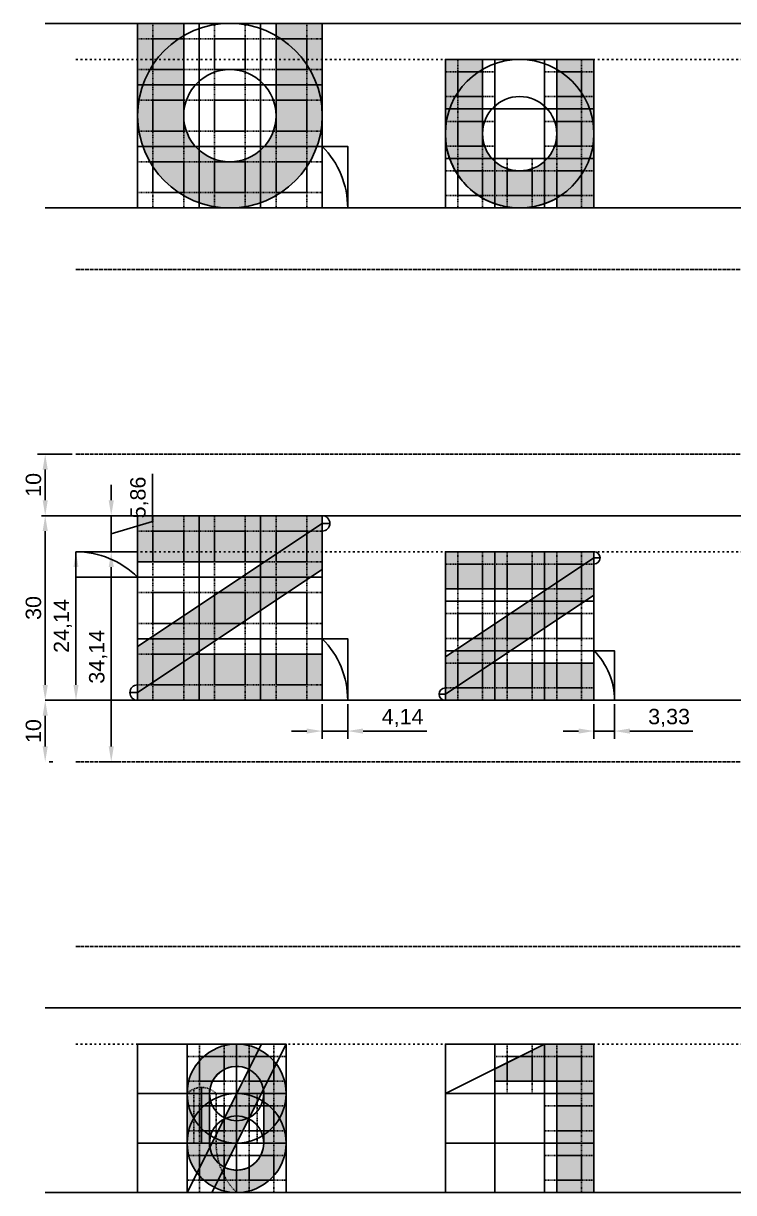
# Model space of a CAD drawing. Header units: millimetres. Extents: x -19 to 3010, y -292 to 470.
# Drawn here: x 806.5 to 921.8, y -80 to 110 of the extents above; entities that cross this region are included whole.
import ezdxf

# ---------------------------------------------------------------- set-up
doc = ezdxf.new("R2010")
doc.units = ezdxf.units.MM
doc.linetypes.add('ACAD_ISO02W100', pattern=[15, 12, -3])
doc.linetypes.add('ACAD_ISO03W100', pattern=[30, 12, -18])
for name, color, linetype in [('GUIDES', 252, 'Continuous'), ('guides_minor', 12, 'Continuous'), ('Lettering', 7, 'Continuous'), ('LINES', 252, 'Continuous'), ('Outlines', 5, 'Continuous')]:
    doc.layers.add(name, color=color, linetype=linetype)
doc.styles.get("Standard").update_dxf_attribs({"font": 'arial.ttf'})
doc.dimstyles.new('ISO-25', dxfattribs={"dimtxt": 2.5, "dimasz": 2.5, "dimexe": 1.25, "dimexo": 0.625, "dimtad": 1, "dimtxsty": 'Standard', "dimcen": 2.5, "dimadec": 0, "dimazin": 0, "dimtfac": 1, "dimtmove": 0, "dimatfit": 3, "dimfxl": 1, "dimarcsym": 0})

# ---------------------------------------------------------------- blocks, each defined once
blk = doc.blocks.new('*D13')
at = {"layer": 'Defpoints', "color": 0, "transparency": 16777216}
for p in [(810.0000000000005, 30.00000000000001), (810.0000000000009, 30.00000000000001), (810.0000000000005, 0)]:
    blk.add_point(p, dxfattribs=at)
at = {"layer": 'guides_minor', "color": 0, "lineweight": -2, "transparency": 16777216}
for p, q in [((810.6250000000005, 30.00000000000001), (811.2500000000009, 30.00000000000001)), ((810.0000000000009, 2.5), (810.0000000000009, 27.50000000000001)), ((810.6250000000005, 1.005076656047946e-16), (811.2500000000009, 2.010153312096649e-16))]:
    blk.add_line(p, q, dxfattribs=at)
at = {"layer": 'guides_minor', "color": 0, "transparency": 16777216}
for points in [[(809.5833333333343, 27.50000000000001), (810.4166666666675, 27.50000000000001), (810.0000000000009, 30.00000000000001)], [(809.5833333333343, 2.5), (810.4166666666675, 2.5), (810.0000000000009, 7.573064690121713e-29)]]:
    blk.add_solid(points, dxfattribs=at)
at = {"layer": 'guides_minor', "color": 0, "transparency": 16777216, "insert": (808.0977148703963, 14.99999999999977), "char_height": 2.5, "attachment_point": 5, "rotation": 90}
blk.add_mtext('30', dxfattribs=at)
blk = doc.blocks.new('*D14')
at = {"layer": 'Defpoints', "color": 0, "transparency": 16777216}
for p in [(810.0000000000009, 40.00000000000001), (815.0000000000005, 40.00000000000001), (810.0000000000005, 30.00000000000001)]:
    blk.add_point(p, dxfattribs=at)
at = {"layer": 'guides_minor', "color": 0, "lineweight": -2, "transparency": 16777216}
for p, q in [((814.3750000000005, 40.00000000000001), (808.7500000000009, 40.00000000000001)), ((810.0000000000009, 32.50000000000001), (810.0000000000009, 37.50000000000001)), ((810.6250000000005, 30.00000000000001), (811.2500000000009, 30.00000000000001))]:
    blk.add_line(p, q, dxfattribs=at)
at = {"layer": 'guides_minor', "color": 0, "transparency": 16777216}
for points in [[(809.5833333333343, 37.50000000000001), (810.4166666666675, 37.50000000000001), (810.0000000000009, 40.00000000000001)], [(809.5833333333343, 32.50000000000001), (810.4166666666675, 32.50000000000001), (810.0000000000009, 30.00000000000001)]]:
    blk.add_solid(points, dxfattribs=at)
at = {"layer": 'guides_minor', "color": 0, "transparency": 16777216, "insert": (808.0985675306964, 34.99999999999978), "char_height": 2.5, "attachment_point": 5, "rotation": 90}
blk.add_mtext('10', dxfattribs=at)
blk = doc.blocks.new('*D15')
at = {"layer": 'Defpoints', "color": 0, "transparency": 16777216}
for p in [(810.0000000000005, 0), (810.0000000000005, -10), (810.0000000000009, -10)]:
    blk.add_point(p, dxfattribs=at)
at = {"layer": 'guides_minor', "color": 0, "lineweight": -2, "transparency": 16777216}
for p, q in [((810.6250000000005, 1.005076656047946e-16), (811.2500000000009, 2.010153312096649e-16)), ((810.0000000000009, -2.5), (810.0000000000009, -7.500000000000003)), ((810.6250000000005, -10), (811.2500000000009, -10))]:
    blk.add_line(p, q, dxfattribs=at)
at = {"layer": 'guides_minor', "color": 0, "transparency": 16777216}
for points in [[(809.5833333333343, -2.5), (810.4166666666675, -2.5), (810.0000000000009, 7.573064690121713e-29)], [(809.5833333333343, -7.500000000000004), (810.4166666666675, -7.500000000000003), (810.0000000000009, -10)]]:
    blk.add_solid(points, dxfattribs=at)
at = {"layer": 'guides_minor', "color": 0, "transparency": 16777216, "insert": (808.0985675306964, -5.00000000000023), "char_height": 2.5, "attachment_point": 5, "rotation": 90}
blk.add_mtext('10', dxfattribs=at)
blk = doc.blocks.new('*D16')
at = {"layer": 'Defpoints', "color": 0, "transparency": 16777216}
for p in [(815.0000000000005, 24.14213562373097), (815.0000000000005, 0), (815.0000000000011, 1.009741958682895e-28)]:
    blk.add_point(p, dxfattribs=at)
at = {"layer": 'guides_minor', "color": 0, "lineweight": -2, "transparency": 16777216}
for p, q in [((815.6250000000005, 24.14213562373097), (816.2500000000011, 24.14213562373097)), ((815.0000000000011, 21.64213562373096), (815.0000000000011, 2.5)), ((815.6250000000005, 1.005076656047946e-16), (816.2500000000011, 2.010153312096901e-16))]:
    blk.add_line(p, q, dxfattribs=at)
at = {"layer": 'guides_minor', "color": 0, "transparency": 16777216}
for points in [[(814.5833333333345, 21.64213562373096), (815.4166666666678, 21.64213562373096), (815.0000000000011, 24.14213562373097)], [(814.5833333333345, 2.5), (815.4166666666678, 2.5), (815.0000000000011, 1.009741958682895e-28)]]:
    blk.add_solid(points, dxfattribs=at)
at = {"layer": 'guides_minor', "color": 0, "transparency": 16777216, "insert": (812.8726125511605, 12.07106781186525), "char_height": 2.5, "attachment_point": 5, "rotation": 90}
blk.add_mtext('24,14', dxfattribs=at)
blk = doc.blocks.new('*D24')
at = {"layer": 'Defpoints', "color": 0, "transparency": 16777216}
for p in [(855, 0), (859.1421356237311, 0), (859.1421356237311, -5.000000000000002)]:
    blk.add_point(p, dxfattribs=at)
at = {"layer": 'guides_minor', "color": 0, "lineweight": -2, "transparency": 16777216}
for p, q in [((855, -0.625), (855, -6.250000000000002)), ((859.1421356237311, -0.625), (859.1421356237311, -6.250000000000002)), ((852.5, -5.000000000000002), (850, -5.000000000000002)), ((855, -5.000000000000002), (859.1421356237311, -5.000000000000002)), ((861.6421356237311, -5.000000000000002), (871.9763784613846, -5.000000000000002))]:
    blk.add_line(p, q, dxfattribs=at)
at = {"layer": 'guides_minor', "color": 0, "transparency": 16777216}
for points in [[(852.5, -4.583333333333335), (852.5, -5.416666666666669), (855, -5.000000000000002)], [(861.6421356237311, -4.583333333333335), (861.6421356237311, -5.416666666666669), (859.1421356237311, -5.000000000000002)]]:
    blk.add_solid(points, dxfattribs=at)
at = {"layer": 'guides_minor', "color": 0, "transparency": 16777216, "insert": (868.0592570425578, -2.87261255115962), "char_height": 2.5, "attachment_point": 5}
blk.add_mtext('4,14', dxfattribs=at)
blk = doc.blocks.new('*D17')
at = {"layer": 'Defpoints', "color": 0, "transparency": 16777216}
for p in [(818.7500000000005, 24.14213562373095), (820.7286191370988, 24.14213562373095), (818.7500000000005, -10)]:
    blk.add_point(p, dxfattribs=at)
at = {"layer": 'guides_minor', "color": 0, "lineweight": -2, "transparency": 16777216}
for p, q in [((819.3750000000005, 24.14213562373095), (821.9786191370988, 24.14213562373095)), ((820.7286191370988, -7.500000000000003), (820.7286191370988, 21.64213562373095)), ((819.3750000000005, -10), (821.9786191370988, -10))]:
    blk.add_line(p, q, dxfattribs=at)
at = {"layer": 'guides_minor', "color": 0, "transparency": 16777216}
for points in [[(820.3119524704322, 21.64213562373095), (821.1452858037654, 21.64213562373095), (820.7286191370988, 24.14213562373095)], [(820.3119524704322, -7.500000000000003), (821.1452858037654, -7.500000000000003), (820.7286191370988, -10)]]:
    blk.add_solid(points, dxfattribs=at)
at = {"layer": 'guides_minor', "color": 0, "transparency": 16777216, "insert": (818.6012316882582, 7.07106781186524), "char_height": 2.5, "attachment_point": 5, "rotation": 90}
blk.add_mtext('34,14', dxfattribs=at)
blk = doc.blocks.new('*D18')
at = {"layer": 'Defpoints', "color": 0, "transparency": 16777216}
for p in [(808.7500000000005, 30.00000000000003), (820.7286191370988, 30.00000000000003), (818.7500000000005, 24.14213562373095)]:
    blk.add_point(p, dxfattribs=at)
at = {"layer": 'guides_minor', "color": 0, "lineweight": -2, "transparency": 16777216}
for p, q in [((827.4232814836199, 29.07946651582184), (827.4232814836199, 36.82162204106058)), ((820.7286191370988, 32.50000000000004), (820.7286191370988, 35.00000000000004)), ((809.3750000000005, 30.00000000000003), (821.9786191370988, 30.00000000000003)), ((820.7286191370988, 24.14213562373095), (820.7286191370988, 30.00000000000003)), ((820.7286191370988, 24.14213562373095), (820.7286191370988, 30.00000000000003)), ((820.7286191370988, 27.07106781186549), (827.4232814836199, 29.07946651582184)), ((819.3750000000005, 24.14213562373095), (821.9786191370988, 24.14213562373095)), ((820.7286191370988, 21.64213562373095), (820.7286191370988, 19.14213562373095))]:
    blk.add_line(p, q, dxfattribs=at)
at = {"layer": 'guides_minor', "color": 0, "transparency": 16777216}
for points in [[(820.3119524704322, 32.50000000000004), (821.1452858037654, 32.50000000000004), (820.7286191370988, 30.00000000000003)], [(820.3119524704322, 21.64213562373095), (821.1452858037654, 21.64213562373095), (820.7286191370988, 24.14213562373095)]]:
    blk.add_solid(points, dxfattribs=at)
at = {"layer": 'guides_minor', "color": 0, "transparency": 16777216, "insert": (825.2958940347793, 32.95054427844097), "char_height": 2.5, "attachment_point": 5, "rotation": 90}
blk.add_mtext('5,86', dxfattribs=at)
blk = doc.blocks.new('*D19')
at = {"layer": 'Defpoints', "color": 0, "transparency": 16777216}
for p in [(899.1421356237311, 0), (902.4754689570643, 0), (902.4754689570643, -5.000000000000002)]:
    blk.add_point(p, dxfattribs=at)
at = {"layer": 'guides_minor', "color": 0, "lineweight": -2, "transparency": 16777216}
for p, q in [((899.1421356237311, -0.625), (899.1421356237311, -6.250000000000002)), ((902.4754689570643, -0.625), (902.4754689570643, -6.250000000000002)), ((896.6421356237311, -5.000000000000002), (894.1421356237311, -5.000000000000002)), ((899.1421356237311, -5.000000000000002), (902.4754689570643, -5.000000000000002)), ((904.9754689570643, -5.000000000000002), (915.2176244823031, -5.000000000000002))]:
    blk.add_line(p, q, dxfattribs=at)
at = {"layer": 'guides_minor', "color": 0, "transparency": 16777216}
for points in [[(896.6421356237311, -4.583333333333335), (896.6421356237311, -5.416666666666669), (899.1421356237311, -5.000000000000002)], [(904.9754689570643, -4.583333333333335), (904.9754689570643, -5.416666666666669), (902.4754689570643, -5.000000000000002)]]:
    blk.add_solid(points, dxfattribs=at)
at = {"layer": 'guides_minor', "color": 0, "transparency": 16777216, "insert": (911.3465467196837, -2.87261255115962), "char_height": 2.5, "attachment_point": 5}
blk.add_mtext('3,33', dxfattribs=at)

msp = doc.modelspace()

# ---------------------------------------------------------------- hatches: boundary and pattern name
at = {"layer": 'Lettering'}
h = msp.add_hatch(color=256, dxfattribs=at)
h.dxf.hatch_style = 1
edge = h.paths.add_edge_path()
edge.add_line((847.5, 110), (847.5, 95))
edge.add_arc((840, 95), 7.5, -180, 0, ccw=False)
edge.add_line((832.5, 95), (832.5, 110))
edge.add_line((832.5, 110), (825, 110))
edge.add_line((825, 110), (825, 95))
edge.add_arc((840, 95), 15, 180, 360)
edge.add_line((855, 95), (855, 110))
edge.add_line((855, 110), (847.5, 110))
h = msp.add_hatch(color=256, dxfattribs=at)
h.dxf.hatch_style = 1
edge = h.paths.add_edge_path()
edge.add_arc((887.0710678118653, 92.07106781186546), 6.035533905932652, -180, 0, ccw=False)
edge.add_line((881.0355339059327, 92.07106781186546), (881.0355339059327, 104.1421356237309))
edge.add_line((881.0355339059327, 104.1421356237309), (875, 104.1421356237309))
edge.add_line((875, 104.1421356237309), (875, 92.07106781186546))
edge.add_arc((887.0710678118654, 92.07106781186546), 12.07106781186542, 180, 300.0000000000003)
edge.add_line((893.1066017177982, 81.61721643598541), (893.1066017177982, 80))
edge.add_line((893.1066017177982, 80), (899.1421356237308, 79.99999999999999))
edge.add_line((899.1421356237308, 79.99999999999999), (899.1421356237308, 104.1421356237309))
edge.add_line((899.1421356237308, 104.1421356237309), (893.106601717798, 104.1421356237309))
edge.add_line((893.106601717798, 104.1421356237309), (893.106601717798, 92.07106781186546))
h = msp.add_hatch(color=256, dxfattribs=at)
h.dxf.hatch_style = 1
h.paths.add_polyline_path([(825, 30), (825, 22.50000000000001), (845.625, 22.50000000000001), (825, 8.750000000000007), (825, -3.552713678800501e-15), (855, 0), (855, 7.500000000000014), (834.375, 7.500000000000014), (855, 21.25), (855, 30)])
h = msp.add_hatch(color=256, dxfattribs=at)
h.dxf.hatch_style = 1
h.paths.add_polyline_path([(875, 24.14213562373095), (875, 18.10660171779818), (891.5977182413151, 18.10660171779818), (875, 7.041456223588231), (875, 0), (899.1421356237311, 0), (899.1421356237311, 6.035533905932767), (882.544417382416, 6.035533905932766), (899.1421356237311, 17.10067940014271), (899.1421356237311, 24.14213562373094)])
h = msp.add_hatch(color=256, dxfattribs=at)
h.dxf.hatch_style = 1
edge = h.paths.add_edge_path(flags=16)
edge.add_line((843.0669435212241, -59.96087004003887), (836.7358493129509, -72.62305845658541))
edge.add_arc((841.0947570824759, -71.95262145875732), 4.410165837163277, 179.9999999999878, 188.744053855265, ccw=False)
edge.add_line((836.6845912453126, -71.95262145875638), (836.6845912453126, -63.90524291751281))
edge.add_arc((841.0945221035221, -63.90511191172234), 4.409930860155358, 63.43145698477741, 180.0017020853898, ccw=False)
edge = h.paths.add_edge_path(flags=16)
edge.add_line((839.1224709616934, -75.89719370034437), (845.4536648520238, -63.23480591968364))
edge.add_arc((841.0947570824982, -63.90524291751179), 4.41016583716396, -1.2221335055073723e-11, 8.744053855264326, ccw=False)
edge.add_line((845.5049229196621, -63.90524291751274), (845.5049229196621, -71.95262145875611))
edge.add_arc((841.0947570824873, -71.9526214587562), 4.410165837174873, -116.56505117707587, 1.0800249583553523e-12, ccw=False)
edge = h.paths.add_edge_path()
edge.add_arc((841.0947570824874, -71.95262145875611), 8.047378541243688, 180, 360)
edge.add_line((849.1421356237311, -71.95262145875611), (849.1421356237311, -63.90524291751254))
edge.add_arc((841.0947570824874, -63.90524291751254), 8.047378541243688, 0, 180)
edge.add_line((833.0473785412437, -63.90524291751254), (833.0473785412437, -71.95262145875611))
h = msp.add_hatch(color=256, dxfattribs=at)
h.dxf.hatch_style = 1
h.paths.add_polyline_path([(883.0473785412436, -61.89339828220182), (883.0473785412437, -59.8815536468909), (891.0947570824874, -55.85786437626905), (899.1421356237311, -55.85786437626905), (899.1421356237311, -80), (893.1066017177982, -80), (893.1066017177981, -61.89339828220182)])
edge = h.paths.add_edge_path(flags=17)
edge.add_line((883.0473785412437, -61.89339828220182), (891.0947570824874, -61.89339828220182))

# ---------------------------------------------------------------- linework, layer by layer
at = {"layer": 'GUIDES', "linetype": 'ACAD_ISO02W100', "ltscale": 0.005}
for p, q in [((827.5, 100), (827.5, 110)), ((832.5, 100), (832.5, 110)), ((837.5, 100), (837.5, 110)), ((842.5, 100), (842.5, 110)), ((847.5, 100), (847.5, 110)), ((852.5, 100), (852.5, 110)), ((825, 107.5), (835, 107.5)), ((835, 107.5), (845, 107.5)), ((845, 107.5), (855, 107.5)), ((877.0118446353108, 96.09475708248726), (877.0118446353108, 104.142135623731)), ((881.0355339059327, 96.09475708248726), (881.0355339059327, 104.142135623731)), ((893.106601717798, 96.09475708248726), (893.106601717798, 104.142135623731)), ((897.1302909884198, 96.09475708248726), (897.1302909884198, 104.142135623731)), ((825, 102.5), (835, 102.5)), ((835, 102.5), (845, 102.5)), ((845, 102.5), (855, 102.5)), ((875, 102.13029098842), (883.0473785412437, 102.13029098842)), ((891.0947570824871, 102.13029098842), (899.1421356237308, 102.13029098842)), ((827.5, 90), (827.5, 100)), ((832.5, 90), (832.5, 100)), ((837.5, 90), (837.5, 100)), ((842.5, 90), (842.5, 100)), ((847.5, 90), (847.5, 100)), ((852.5, 90), (852.5, 100)), ((825, 97.5), (835, 97.5)), ((835, 97.5), (845, 97.5)), ((845, 97.5), (855, 97.5)), ((875, 98.10660171779818), (883.0473785412437, 98.10660171779818)), ((891.0947570824871, 98.10660171779818), (899.1421356237308, 98.10660171779818)), ((877.0118446353107, 88.04737854124357), (877.0118446353107, 96.09475708248726)), ((881.0355339059325, 88.04737854124357), (881.0355339059325, 96.09475708248726)), ((893.1066017177982, 88.04737854124357), (893.1066017177982, 96.09475708248726)), ((897.13029098842, 88.04737854124357), (897.13029098842, 96.09475708248726)), ((874.9999999999999, 94.08291244717634), (883.0473785412436, 94.08291244717634)), ((891.0947570824874, 94.08291244717634), (899.1421356237311, 94.08291244717634)), ((825, 92.5), (835, 92.5)), ((835, 92.5), (845, 92.5)), ((845, 92.5), (855, 92.5)), ((827.5, 80), (827.5, 90)), ((832.5, 80), (832.5, 90)), ((837.5, 80), (837.5, 90)), ((842.5, 80), (842.5, 90)), ((847.4999999999998, 80), (847.4999999999998, 90)), ((852.4999999999998, 80), (852.4999999999998, 90)), ((874.9999999999999, 90.0592231765545), (883.0473785412436, 90.0592231765545)), ((891.0947570824874, 90.0592231765545), (899.1421356237311, 90.0592231765545)), ((825, 87.5), (835, 87.5)), ((835, 87.5), (845, 87.5)), ((844.9999999999998, 87.5), (854.9999999999998, 87.5)), ((877.0118446353108, 80), (877.0118446353108, 88.04737854124369)), ((881.0355339059327, 80), (881.0355339059327, 88.04737854124369)), ((885.0592231765545, 80), (885.0592231765545, 88.04737854124369)), ((889.0829124471763, 80), (889.0829124471763, 88.04737854124369)), ((893.1066017177982, 80), (893.1066017177982, 88.04737854124369)), ((897.13029098842, 80), (897.13029098842, 88.04737854124369)), ((875, 86.03553390593277), (883.0473785412437, 86.03553390593277)), ((883.0473785412437, 86.03553390593277), (891.0947570824874, 86.03553390593277)), ((891.0947570824874, 86.03553390593277), (899.1421356237311, 86.03553390593277)), ((825, 82.5), (835, 82.5)), ((835, 82.5), (845, 82.5)), ((844.9999999999998, 82.5), (854.9999999999998, 82.5)), ((875, 82.01184463531092), (883.0473785412437, 82.01184463531092)), ((883.0473785412437, 82.01184463531092), (891.0947570824874, 82.01184463531092)), ((891.0947570824874, 82.01184463531092), (899.1421356237311, 82.01184463531092)), ((827.5, 20.00000000000001), (827.5, 30.00000000000001)), ((832.5, 20.00000000000001), (832.5, 30.00000000000001)), ((837.5, 20.00000000000001), (837.5, 30.00000000000001)), ((842.5, 20.00000000000001), (842.5, 30.00000000000001)), ((847.5, 20.00000000000001), (847.5, 30.00000000000001)), ((852.5, 20.00000000000001), (852.5, 30.00000000000001)), ((825, 27.50000000000001), (835, 27.50000000000001)), ((835, 27.50000000000001), (845, 27.50000000000001)), ((845, 27.50000000000001), (855, 27.50000000000001)), ((877.0118446353108, 16.09475708248726), (877.0118446353108, 24.14213562373095)), ((881.0355339059327, 16.09475708248726), (881.0355339059327, 24.14213562373095)), ((885.0592231765545, 16.09475708248726), (885.0592231765545, 24.14213562373095)), ((889.0829124471763, 16.09475708248726), (889.0829124471763, 24.14213562373095)), ((893.1066017177982, 16.09475708248726), (893.1066017177982, 24.14213562373095)), ((897.13029098842, 16.09475708248726), (897.13029098842, 24.14213562373095)), ((825, 22.50000000000001), (835, 22.50000000000001)), ((835, 22.50000000000001), (845, 22.50000000000001)), ((845, 22.50000000000001), (855, 22.50000000000001)), ((875, 22.13029098842003), (883.0473785412437, 22.13029098842003)), ((883.0473785412437, 22.13029098842003), (891.0947570824874, 22.13029098842003)), ((891.0947570824874, 22.13029098842003), (899.1421356237311, 22.13029098842003)), ((827.5, 10.00000000000001), (827.5, 20.00000000000001)), ((832.5, 10.00000000000001), (832.5, 20.00000000000001)), ((837.5, 10.00000000000001), (837.5, 20.00000000000001)), ((842.5, 10.00000000000001), (842.5, 20.00000000000001)), ((847.5, 10.00000000000001), (847.5, 20.00000000000001)), ((852.5, 10.00000000000001), (852.5, 20.00000000000001)), ((825, 17.50000000000001), (835, 17.50000000000001)), ((835, 17.50000000000001), (845, 17.50000000000001)), ((845, 17.50000000000001), (855, 17.50000000000001)), ((875, 18.10660171779818), (883.0473785412437, 18.10660171779818)), ((883.0473785412437, 18.10660171779818), (891.0947570824874, 18.10660171779818)), ((891.0947570824874, 18.10660171779818), (899.1421356237311, 18.10660171779818)), ((877.0118446353107, 8.047378541243575), (877.0118446353107, 16.09475708248726)), ((881.0355339059325, 8.047378541243575), (881.0355339059325, 16.09475708248726)), ((885.0592231765545, 8.047378541243575), (885.0592231765545, 16.09475708248726)), ((889.0829124471763, 8.047378541243575), (889.0829124471763, 16.09475708248726)), ((893.1066017177982, 8.047378541243575), (893.1066017177982, 16.09475708248726)), ((897.13029098842, 8.047378541243575), (897.13029098842, 16.09475708248726)), ((874.9999999999999, 14.08291244717634), (883.0473785412436, 14.08291244717634)), ((883.0473785412437, 14.08291244717634), (891.0947570824874, 14.08291244717634)), ((891.0947570824874, 14.08291244717634), (899.1421356237311, 14.08291244717634)), ((825, 12.50000000000001), (835, 12.50000000000001)), ((835, 12.50000000000001), (845, 12.50000000000001)), ((845, 12.50000000000001), (855, 12.50000000000001)), ((827.5, 1.4210854715202e-14), (827.5, 10.00000000000001)), ((832.5, 1.4210854715202e-14), (832.5, 10.00000000000001)), ((837.5, 1.4210854715202e-14), (837.5, 10.00000000000001)), ((842.5, 1.4210854715202e-14), (842.5, 10.00000000000001)), ((847.5, 1.4210854715202e-14), (847.5, 10.00000000000001)), ((852.5, 1.4210854715202e-14), (852.5, 10.00000000000001)), ((874.9999999999999, 10.0592231765545), (883.0473785412436, 10.0592231765545)), ((883.0473785412437, 10.0592231765545), (891.0947570824874, 10.0592231765545)), ((891.0947570824874, 10.0592231765545), (899.1421356237311, 10.0592231765545)), ((877.0118446353108, 0), (877.0118446353108, 8.047378541243688)), ((881.0355339059327, 0), (881.0355339059327, 8.047378541243688)), ((885.0592231765545, 0), (885.0592231765545, 8.047378541243688)), ((889.0829124471763, 0), (889.0829124471763, 8.047378541243688)), ((893.1066017177982, 0), (893.1066017177982, 8.047378541243688)), ((897.13029098842, 0), (897.13029098842, 8.047378541243688)), ((825, 7.500000000000014), (835, 7.500000000000014)), ((835, 7.500000000000014), (845, 7.500000000000014)), ((845, 7.500000000000014), (855, 7.500000000000014)), ((875, 6.035533905932766), (883.0473785412437, 6.035533905932766)), ((883.0473785412437, 6.035533905932766), (891.0947570824874, 6.035533905932766)), ((891.0947570824874, 6.035533905932766), (899.1421356237311, 6.035533905932766)), ((825, 2.500000000000014), (835, 2.500000000000014)), ((835, 2.500000000000014), (845, 2.500000000000014)), ((845, 2.500000000000014), (855, 2.500000000000014)), ((875, 2.011844635310922), (883.0473785412437, 2.011844635310922)), ((883.0473785412437, 2.011844635310922), (891.0947570824874, 2.011844635310922)), ((891.0947570824874, 2.011844635310922), (899.1421356237311, 2.011844635310922)), ((835.0592231765545, -63.90524291751274), (835.0592231765545, -55.85786437626905)), ((839.0829124471763, -63.90524291751274), (839.0829124471763, -55.85786437626905)), ((843.1066017177982, -63.90524291751279), (843.1066017177982, -55.85786437626911)), ((847.13029098842, -63.90524291751279), (847.13029098842, -55.85786437626911)), ((885.0592231765545, -63.90524291751274), (885.0592231765545, -55.85786437626905)), ((889.0829124471763, -63.90524291751274), (889.0829124471763, -55.85786437626905)), ((893.1066017177982, -63.90524291751274), (893.1066017177982, -55.85786437626905)), ((897.13029098842, -63.90524291751274), (897.13029098842, -55.85786437626905)), ((833.0473785412437, -57.86970901157997), (841.0947570824874, -57.86970901157997)), ((841.0947570824874, -57.86970901158003), (849.1421356237311, -57.86970901158003)), ((883.0473785412437, -57.86970901157997), (891.0947570824874, -57.86970901157997)), ((891.0947570824874, -57.86970901157997), (899.1421356237311, -57.86970901157997)), ((833.0473785412437, -61.89339828220182), (841.0947570824874, -61.89339828220182)), ((841.0947570824874, -61.89339828220187), (849.1421356237311, -61.89339828220187)), ((883.0473785412437, -61.89339828220182), (891.0947570824874, -61.89339828220182)), ((891.0947570824874, -61.89339828220182), (899.1421356237311, -61.89339828220182)), ((835.0592231765545, -71.95262145875643), (835.0592231765545, -63.90524291751274)), ((839.0829124471763, -71.95262145875643), (839.0829124471763, -63.90524291751274)), ((843.106601717798, -71.95262145875643), (843.106601717798, -63.90524291751274)), ((847.1302909884198, -71.95262145875643), (847.1302909884198, -63.90524291751274)), ((893.1066017177982, -71.95262145875643), (893.1066017177982, -63.90524291751274)), ((897.13029098842, -71.95262145875643), (897.13029098842, -63.90524291751274)), ((833.0473785412437, -65.91708755282366), (841.0947570824874, -65.91708755282366)), ((841.0947570824871, -65.91708755282366), (849.1421356237308, -65.91708755282366)), ((891.0947570824874, -65.91708755282366), (899.1421356237311, -65.91708755282366)), ((833.0473785412437, -69.9407768234455), (841.0947570824874, -69.9407768234455)), ((841.0947570824871, -69.9407768234455), (849.1421356237308, -69.9407768234455)), ((891.0947570824874, -69.9407768234455), (899.1421356237311, -69.9407768234455)), ((835.0592231765545, -80), (835.0592231765545, -71.95262145875631)), ((839.0829124471763, -80), (839.0829124471763, -71.95262145875631)), ((843.1066017177982, -80.00000000000006), (843.1066017177982, -71.95262145875637)), ((847.13029098842, -80.00000000000006), (847.13029098842, -71.95262145875637)), ((893.1066017177982, -80.00000000000006), (893.1066017177982, -71.95262145875637)), ((897.13029098842, -80.00000000000006), (897.13029098842, -71.95262145875637)), ((833.0473785412437, -73.96446609406723), (841.0947570824874, -73.96446609406723)), ((841.0947570824874, -73.96446609406729), (849.1421356237311, -73.96446609406729)), ((891.0947570824874, -73.96446609406729), (899.1421356237311, -73.96446609406729)), ((833.0473785412437, -77.98815536468908), (841.0947570824874, -77.98815536468908)), ((841.0947570824874, -77.98815536468913), (849.1421356237311, -77.98815536468913)), ((891.0947570824874, -77.98815536468913), (899.1421356237311, -77.98815536468913))]:
    msp.add_line(p, q, dxfattribs=at)
at = {"layer": 'GUIDES'}
for points in [[(825, 100), (835, 100), (835, 110), (825, 110)], [(835, 100), (845, 100), (845, 110), (835, 110)], [(845, 100), (855, 100), (855, 110), (845, 110)], [(827.5, 102.5), (832.5, 102.5), (832.5, 107.5), (827.5, 107.5)], [(837.5, 102.5), (842.5, 102.5), (842.5, 107.5), (837.5, 107.5)], [(847.5, 102.5), (852.5, 102.5), (852.5, 107.5), (847.5, 107.5)], [(875, 96.09475708248726), (883.0473785412437, 96.09475708248726), (883.0473785412437, 104.142135623731), (875, 104.142135623731)], [(883.0473785412437, 96.09475708248726), (891.0947570824874, 96.09475708248726), (891.0947570824874, 104.142135623731), (883.0473785412437, 104.142135623731)], [(891.0947570824874, 96.09475708248726), (899.1421356237311, 96.09475708248726), (899.1421356237311, 104.142135623731), (891.0947570824874, 104.142135623731)], [(877.0118446353108, 98.10660171779818), (881.0355339059327, 98.10660171779818), (881.0355339059327, 102.13029098842), (877.0118446353108, 102.13029098842)], [(893.106601717798, 98.10660171779818), (897.1302909884198, 98.10660171779818), (897.1302909884198, 102.13029098842), (893.106601717798, 102.13029098842)], [(825, 90), (835, 90), (835, 100), (825, 100)], [(835, 90), (845, 90), (845, 100), (835, 100)], [(845, 90), (855, 90), (855, 100), (845, 100)], [(827.5, 92.5), (832.5, 92.5), (832.5, 97.5), (827.5, 97.5)], [(837.5, 92.5), (842.5, 92.5), (842.5, 97.5), (837.5, 97.5)], [(847.5, 92.5), (852.5, 92.5), (852.5, 97.5), (847.5, 97.5)], [(875, 88.04737854124369), (883.0473785412437, 88.04737854124369), (883.0473785412437, 96.09475708248726), (875, 96.09475708248726)], [(883.0473785412437, 88.04737854124369), (891.0947570824874, 88.04737854124369), (891.0947570824874, 96.09475708248726), (883.0473785412437, 96.09475708248726)], [(891.0947570824874, 88.04737854124369), (899.1421356237311, 88.04737854124369), (899.1421356237311, 96.09475708248726), (891.0947570824874, 96.09475708248726)], [(877.0118446353107, 90.0592231765545), (881.0355339059325, 90.0592231765545), (881.0355339059325, 94.08291244717634), (877.0118446353107, 94.08291244717634)], [(893.1066017177982, 90.0592231765545), (897.13029098842, 90.0592231765545), (897.13029098842, 94.08291244717634), (893.1066017177982, 94.08291244717634)], [(825, 80), (835, 80), (835, 90), (825, 90)], [(835, 80), (845, 80), (845, 90), (835, 90)], [(845, 80), (855, 80), (855, 90), (845, 90)], [(859.1421356237311, 80), (855, 80), (855, 90), (859.1421356237311, 90)], [(827.5, 82.5), (832.5, 82.5), (832.5, 87.5), (827.5, 87.5)], [(837.5, 82.5), (842.5, 82.5), (842.5, 87.5), (837.5, 87.5)], [(847.4999999999998, 82.5), (852.4999999999998, 82.5), (852.4999999999998, 87.5), (847.4999999999998, 87.5)], [(875, 80), (883.0473785412437, 80), (883.0473785412437, 88.04737854124369), (875, 88.04737854124369)], [(883.0473785412437, 80), (891.0947570824874, 80), (891.0947570824874, 88.04737854124369), (883.0473785412437, 88.04737854124369)], [(891.0947570824874, 80), (899.1421356237311, 80), (899.1421356237311, 88.04737854124369), (891.0947570824874, 88.04737854124369)], [(877.0118446353108, 82.01184463531092), (881.0355339059327, 82.01184463531092), (881.0355339059327, 86.03553390593277), (877.0118446353108, 86.03553390593277)], [(885.0592231765545, 82.01184463531092), (889.0829124471763, 82.01184463531092), (889.0829124471763, 86.03553390593277), (885.0592231765545, 86.03553390593277)], [(893.1066017177982, 82.01184463531092), (897.13029098842, 82.01184463531092), (897.13029098842, 86.03553390593277), (893.1066017177982, 86.03553390593277)], [(825, 20), (835, 20), (835, 30), (825, 30)], [(835, 20), (845, 20), (845, 30), (835, 30)], [(845, 20), (855, 20), (855, 30), (845, 30)], [(827.5, 22.50000000000001), (832.5, 22.50000000000001), (832.5, 27.50000000000001), (827.5, 27.50000000000001)], [(837.5, 22.50000000000001), (842.5, 22.50000000000001), (842.5, 27.50000000000001), (837.5, 27.50000000000001)], [(847.5, 22.50000000000001), (852.5, 22.50000000000001), (852.5, 27.50000000000001), (847.5, 27.50000000000001)], [(875, 16.09475708248726), (883.0473785412437, 16.09475708248726), (883.0473785412437, 24.14213562373095), (875, 24.14213562373095)], [(883.0473785412437, 16.09475708248726), (891.0947570824874, 16.09475708248726), (891.0947570824874, 24.14213562373095), (883.0473785412437, 24.14213562373095)], [(891.0947570824874, 16.09475708248726), (899.1421356237311, 16.09475708248726), (899.1421356237311, 24.14213562373095), (891.0947570824874, 24.14213562373095)], [(877.0118446353108, 18.10660171779818), (881.0355339059327, 18.10660171779818), (881.0355339059327, 22.13029098842003), (877.0118446353108, 22.13029098842003)], [(885.0592231765545, 18.10660171779818), (889.0829124471763, 18.10660171779818), (889.0829124471763, 22.13029098842003), (885.0592231765545, 22.13029098842003)], [(893.1066017177982, 18.10660171779818), (897.13029098842, 18.10660171779818), (897.13029098842, 22.13029098842003), (893.1066017177982, 22.13029098842003)], [(825, 10), (835, 10), (835, 20), (825, 20)], [(835, 10), (845, 10), (845, 20), (835, 20)], [(845, 10), (855, 10), (855, 20), (845, 20)], [(827.5, 12.50000000000001), (832.5, 12.50000000000001), (832.5, 17.50000000000001), (827.5, 17.50000000000001)], [(837.5, 12.50000000000001), (842.5, 12.50000000000001), (842.5, 17.50000000000001), (837.5, 17.50000000000001)], [(847.5, 12.50000000000001), (852.5, 12.50000000000001), (852.5, 17.50000000000001), (847.5, 17.50000000000001)], [(875, 8.047378541243688), (883.0473785412437, 8.047378541243688), (883.0473785412437, 16.09475708248726), (875, 16.09475708248726)], [(883.0473785412437, 8.047378541243688), (891.0947570824874, 8.047378541243688), (891.0947570824874, 16.09475708248726), (883.0473785412437, 16.09475708248726)], [(891.0947570824874, 8.047378541243688), (899.1421356237311, 8.047378541243688), (899.1421356237311, 16.09475708248726), (891.0947570824874, 16.09475708248726)], [(877.0118446353107, 10.0592231765545), (881.0355339059325, 10.0592231765545), (881.0355339059325, 14.08291244717634), (877.0118446353107, 14.08291244717634)], [(885.0592231765545, 10.0592231765545), (889.0829124471763, 10.0592231765545), (889.0829124471763, 14.08291244717634), (885.0592231765545, 14.08291244717634)], [(893.1066017177982, 10.0592231765545), (897.13029098842, 10.0592231765545), (897.13029098842, 14.08291244717634), (893.1066017177982, 14.08291244717634)], [(825, 0), (835, 0), (835, 10), (825, 10)], [(835, 0), (845, 0), (845, 10), (835, 10)], [(845, 0), (855, 0), (855, 10), (845, 10)], [(859.1421356237311, 0), (855, 0), (855, 10), (859.1421356237311, 10)], [(875, 0), (883.0473785412437, 0), (883.0473785412437, 8.047378541243688), (875, 8.047378541243688)], [(883.0473785412437, 0), (891.0947570824874, 0), (891.0947570824874, 8.047378541243688), (883.0473785412437, 8.047378541243688)], [(891.0947570824874, 0), (899.1421356237311, 0), (899.1421356237311, 8.047378541243688), (891.0947570824874, 8.047378541243688)], [(902.4754689570643, 0), (899.1421356237311, 0), (899.1421356237311, 8.047378541243688), (902.4754689570643, 8.047378541243688)], [(827.5, 2.500000000000014), (832.5, 2.500000000000014), (832.5, 7.500000000000014), (827.5, 7.500000000000014)], [(837.5, 2.500000000000014), (842.5, 2.500000000000014), (842.5, 7.500000000000014), (837.5, 7.500000000000014)], [(847.5, 2.500000000000014), (852.5, 2.500000000000014), (852.5, 7.500000000000014), (847.5, 7.500000000000014)], [(877.0118446353108, 2.011844635310922), (881.0355339059327, 2.011844635310922), (881.0355339059327, 6.035533905932766), (877.0118446353108, 6.035533905932766)], [(885.0592231765545, 2.011844635310922), (889.0829124471763, 2.011844635310922), (889.0829124471763, 6.035533905932766), (885.0592231765545, 6.035533905932766)], [(893.1066017177982, 2.011844635310922), (897.13029098842, 2.011844635310922), (897.13029098842, 6.035533905932766), (893.1066017177982, 6.035533905932766)], [(825, -63.90524291751274), (833.0473785412437, -63.90524291751274), (833.0473785412437, -55.85786437626905), (825, -55.85786437626905)], [(833.0473785412437, -63.90524291751274), (841.0947570824874, -63.90524291751274), (841.0947570824874, -55.85786437626905), (833.0473785412437, -55.85786437626905)], [(841.0947570824874, -63.90524291751274), (849.1421356237311, -63.90524291751274), (849.1421356237311, -55.85786437626905), (841.0947570824874, -55.85786437626905)], [(875, -63.90524291751274), (883.0473785412437, -63.90524291751274), (883.0473785412437, -55.85786437626905), (875, -55.85786437626905)], [(883.0473785412437, -63.90524291751274), (891.0947570824874, -63.90524291751274), (891.0947570824874, -55.85786437626905), (883.0473785412437, -55.85786437626905)], [(891.0947570824874, -63.90524291751274), (899.1421356237311, -63.90524291751274), (899.1421356237311, -55.85786437626905), (891.0947570824874, -55.85786437626905)], [(835.0592231765545, -61.89339828220182), (839.0829124471763, -61.89339828220182), (839.0829124471763, -57.86970901157997), (835.0592231765545, -57.86970901157997)], [(843.1066017177982, -61.89339828220187), (847.13029098842, -61.89339828220187), (847.13029098842, -57.86970901158003), (843.1066017177982, -57.86970901158003)], [(885.0592231765545, -61.89339828220182), (889.0829124471763, -61.89339828220182), (889.0829124471763, -57.86970901157997), (885.0592231765545, -57.86970901157997)], [(893.1066017177982, -61.89339828220182), (897.13029098842, -61.89339828220182), (897.13029098842, -57.86970901157997), (893.1066017177982, -57.86970901157997)], [(825, -71.95262145875631), (833.0473785412437, -71.95262145875631), (833.0473785412437, -63.90524291751274), (825, -63.90524291751274)], [(833.0473785412437, -71.95262145875631), (841.0947570824874, -71.95262145875631), (841.0947570824874, -63.90524291751274), (833.0473785412437, -63.90524291751274)], [(841.0947570824874, -71.95262145875631), (849.1421356237311, -71.95262145875631), (849.1421356237311, -63.90524291751274), (841.0947570824874, -63.90524291751274)], [(875, -71.95262145875631), (883.0473785412437, -71.95262145875631), (883.0473785412437, -63.90524291751274), (875, -63.90524291751274)], [(883.0473785412437, -71.95262145875631), (891.0947570824874, -71.95262145875631), (891.0947570824874, -63.90524291751274), (883.0473785412437, -63.90524291751274)], [(891.0947570824874, -71.95262145875631), (899.1421356237311, -71.95262145875631), (899.1421356237311, -63.90524291751274), (891.0947570824874, -63.90524291751274)], [(835.0592231765545, -69.9407768234455), (839.0829124471763, -69.9407768234455), (839.0829124471763, -65.91708755282366), (835.0592231765545, -65.91708755282366)], [(843.106601717798, -69.9407768234455), (847.1302909884198, -69.9407768234455), (847.1302909884198, -65.91708755282366), (843.106601717798, -65.91708755282366)], [(893.1066017177982, -69.9407768234455), (897.13029098842, -69.9407768234455), (897.13029098842, -65.91708755282366), (893.1066017177982, -65.91708755282366)], [(825, -80), (833.0473785412437, -80), (833.0473785412437, -71.95262145875631), (825, -71.95262145875631)], [(833.0473785412437, -80), (841.0947570824874, -80), (841.0947570824874, -71.95262145875631), (833.0473785412437, -71.95262145875631)], [(841.0947570824874, -80), (849.1421356237311, -80), (849.1421356237311, -71.95262145875631), (841.0947570824874, -71.95262145875631)], [(875, -80), (883.0473785412437, -80), (883.0473785412437, -71.95262145875631), (875, -71.95262145875631)], [(883.0473785412437, -80), (891.0947570824874, -80), (891.0947570824874, -71.95262145875631), (883.0473785412437, -71.95262145875631)], [(891.0947570824874, -80), (899.1421356237311, -80), (899.1421356237311, -71.95262145875631), (891.0947570824874, -71.95262145875631)], [(835.0592231765545, -77.98815536468908), (839.0829124471763, -77.98815536468908), (839.0829124471763, -73.96446609406723), (835.0592231765545, -73.96446609406723)], [(843.1066017177982, -77.98815536468913), (847.13029098842, -77.98815536468913), (847.13029098842, -73.96446609406729), (843.1066017177982, -73.96446609406729)], [(893.1066017177982, -77.98815536468913), (897.13029098842, -77.98815536468913), (897.13029098842, -73.96446609406729), (893.1066017177982, -73.96446609406729)]]:
    msp.add_lwpolyline(points, close=True, dxfattribs=at)
for centre, radius, end in [((845, 80), 14.14213562373095, 44.99999999999959), ((845, 0), 14.14213562373095, 44.9999999999996), ((891.0947570824874, 0), 11.38071187457704, 44.99999999999961)]:
    msp.add_arc(centre, radius, 0, end, dxfattribs=at)
at = {"layer": 'guides_minor'}
for p, q in [((825, 8.750000000000007), (855, 28.75000000000001)), ((856.25, 28.75000000000001), (855, 28.75000000000001)), ((899.1421356237311, 23.13621330607548), (875, 7.041456223588231)), ((900.1480579413866, 23.13621330607548), (899.1421356237311, 23.13621330607548)), ((855, 21.25), (825, 1.249999999999997)), ((899.1421356237311, 17.10067940014271), (875, 1.005922317655447)), ((823.75, 1.249999999999993), (825, 1.249999999999993)), ((873.9940776823445, 1.005922317655447), (875, 1.005922317655447)), ((845.118446353109, -55.85786437626905), (833.0473785412437, -80)), ((837.0710678118653, -80), (849.1421356237311, -55.85786437626905)), ((875, -63.90524291751274), (891.0947570824874, -55.85786437626906)), ((835.4044005577362, -71.95262145875631), (835.4044005577362, -62.90524291751264))]:
    msp.add_line(p, q, dxfattribs=at)
at = {"layer": 'guides_minor', "linetype": 'ACAD_ISO02W100', "ltscale": 0.005}
for p, q in [((834.1242098701596, -63.1655816747014), (834.1242098701596, -71.95262145875631)), ((836.6845912453126, -63.16558167470139), (836.6845912453126, -71.95262145875631)), ((837.7614225742288, -71.95262145875631), (837.7614225742286, -63.90524291751274)), ((844.4280915907459, -63.90524291751274), (844.4280915907459, -71.95262145875638))]:
    msp.add_line(p, q, dxfattribs=at)
at = {"layer": 'guides_minor'}
for centre, radius in [((840, 95.00000000000001), 15), ((887.0710678118653, 92.07106781186548), 12.07106781186548), ((840, 95.00000000000001), 7.5), ((887.0710678118653, 92.07106781186548), 6.035533905932766), ((841.0947570824874, -63.90524291751274), 8.047378541243646), ((841.0947570824874, -63.90524291751281), 4.410165837174759), ((841.0947570824874, -71.95262145875631), 8.047378541243646), ((841.0947570824874, -71.95262145875638), 4.410165837174759)]:
    msp.add_circle(centre, radius, dxfattribs=at)
for centre, radius, start, end in [((855, 28.75000000000001), 1.249999999999993, 270, 90), ((899.1421356237311, 23.13621330607548), 1.005922317655464, 270, 90), ((825, 1.249999999999993), 1.249999999999993, 90, 270), ((875, 1.005922317655447), 1.005922317655464, 90, 270)]:
    msp.add_arc(centre, radius, start, end, dxfattribs=at)
at = {"layer": 'guides_minor', "linetype": 'ACAD_ISO02W100', "ltscale": 0.005}
for centre, radius, start, end in [((835.404400557736, -66.18301931062749), 3.277776393114799, 90, 135.979545816111), ((835.404400557736, -66.18301931062847), 3.277776393115779, 44.02045418389721, 90), ((849.1421356237308, -71.95262062795885), 11.38071304950196, 180.0000118302346, 224.9999999999996)]:
    msp.add_arc(centre, radius, start, end, dxfattribs=at)
at = {"layer": 'LINES'}
for p, q in [((1360, 110), (810, 110)), ((810, 80), (1360, 80)), ((1360, 30), (810, 30)), ((810, 0), (1360, 0)), ((1360, -50), (810, -50)), ((810, -80), (1360, -80))]:
    msp.add_line(p, q, dxfattribs=at)
at = {"layer": 'LINES', "linetype": 'ACAD_ISO03W100', "ltscale": 0.025}
for p, q in [((815, 104.1421356237309), (1355, 104.1421356237309)), ((815, 24.14213562373094), (1355, 24.14213562373094)), ((815, -55.85786437626906), (1355, -55.85786437626906))]:
    msp.add_line(p, q, dxfattribs=at)
at = {"layer": 'LINES', "linetype": 'ACAD_ISO02W100', "ltscale": 0.05}
for p, q in [((815, 70), (1355, 70)), ((815, 40), (1355, 40)), ((815, -10), (1355, -10)), ((815, -40), (1355, -40))]:
    msp.add_line(p, q, dxfattribs=at)
at = {"layer": 'LINES'}
msp.add_lwpolyline([(815, 24.14213562373094), (825, 24.14213562373094), (825, 20), (815, 20)], close=True, dxfattribs=at)
msp.add_arc((815, 9.99999999999999), 14.14213562373095, 44.9999999999996, 90, dxfattribs=at)
at = {"layer": 'Outlines'}
for points in [[(847.5, 110), (847.5, 95, -1), (832.5, 95), (832.5, 110), (825, 110), (825, 95, 0.9999999999999999), (855, 95), (855, 110)], [(893.106601717798, 92.07106781186546, -1), (881.0355339059327, 92.07106781186546), (881.0355339059327, 104.1421356237309), (875, 104.1421356237309), (875, 92.07106781186546, 0.5773502691896274), (893.1066017177982, 81.61721643598541), (893.1066017177982, 80), (899.1421356237308, 79.99999999999999), (899.1421356237308, 104.1421356237309), (893.106601717798, 104.1421356237309)], [(833.0473785412437, -71.95262145875611, 0.9999999999999999), (849.1421356237311, -71.95262145875611), (849.1421356237311, -63.90524291751254, 0.9999999999999999), (833.0473785412437, -63.90524291751254)], [(843.0669435212241, -59.96087004003887), (836.7358493129509, -72.62305845658541, -0.03817165590439175), (836.6845912453126, -71.95262145875638), (836.6845912453126, -63.90524291751281, -0.557566223629396)], [(839.1224709616934, -75.89719370034437), (845.4536648520238, -63.23480591968364, -0.03817165590438945), (845.5049229196621, -63.90524291751274), (845.5049229196621, -71.95262145875611, -0.5575365158350447)]]:
    msp.add_lwpolyline(points, format="xyb", close=True, dxfattribs=at)
for points in [[(825, 30), (825, 22.50000000000001), (845.625, 22.50000000000001), (825, 8.750000000000007), (825, -3.552713678800501e-15), (855, 0), (855, 7.500000000000014), (834.375, 7.500000000000014), (855, 21.25), (855, 30)], [(875, 24.14213562373095), (875, 18.10660171779818), (891.5977182413151, 18.10660171779818), (875, 7.041456223588231), (875, 0), (899.1421356237311, 0), (899.1421356237311, 6.035533905932767), (882.544417382416, 6.035533905932766), (899.1421356237311, 17.10067940014271), (899.1421356237311, 24.14213562373094)], [(883.0473785412436, -61.89339828220182), (883.0473785412437, -59.8815536468909), (891.0947570824874, -55.85786437626905), (899.1421356237311, -55.85786437626905), (899.1421356237311, -80), (893.1066017177982, -80), (893.1066017177981, -61.89339828220182)]]:
    msp.add_lwpolyline(points, close=True, dxfattribs=at)

# ---------------------------------------------------------------- dimensions: what is measured, and where the dimension line sits
at = {"layer": 'guides_minor'}
for base, p1, p2, picture, middle in [((810.0000000000009, 40.00000000000001), (810, 30), (815, 40), '*D14', (808.0985675306964, 34.99999999999978)), ((820.7286191370988, 30.00000000000003), (818.75, 24.14213562373094), (808.75, 30.00000000000001), '*D18', (825.2958940347793, 29.70446651582159))]:
    dim = msp.add_linear_dim(base=base, p1=p1, p2=p2, angle=90, dimstyle='ISO-25', override={"dimtmove": 1}, dxfattribs=at)
    dim.commit()
    dim.dimension.update_dxf_attribs({"geometry": picture, "text_midpoint": middle})
for base, p1, p2, picture, middle in [((810.0000000000009, 30.00000000000001), (810, 0), (810, 30), '*D13', (808.0977148703963, 14.99999999999977)), ((815.0000000000011, 1.009741958682895e-28), (815, 24.14213562373095), (815, 0), '*D16', (812.8726125511605, 12.07106781186525)), ((820.7286191370988, 24.14213562373095), (818.75, -10), (818.75, 24.14213562373094), '*D17', (818.6012316882582, 7.07106781186524)), ((810.0000000000009, -10), (810, 0), (810, -10), '*D15', (808.0985675306964, -5.00000000000023))]:
    dim = msp.add_linear_dim(base=base, p1=p1, p2=p2, angle=90, dimstyle='ISO-25', dxfattribs=at)
    dim.commit()
    dim.dimension.update_dxf_attribs({"geometry": picture, "text_midpoint": middle})
for base, p1, p2, picture, middle in [((859.1421356237311, -5.000000000000002), (855, 0), (859.1421356237311, 0), '*D24', (868.0592570425578, -2.87261255115962)), ((902.4754689570643, -5.000000000000002), (899.1421356237311, 0), (902.4754689570643, 0), '*D19', (911.3465467196837, -2.87261255115962))]:
    dim = msp.add_linear_dim(base=base, p1=p1, p2=p2, dimstyle='ISO-25', dxfattribs=at)
    dim.commit()
    dim.dimension.update_dxf_attribs({"geometry": picture, "text_midpoint": middle})

doc.saveas('drawing.dxf')
